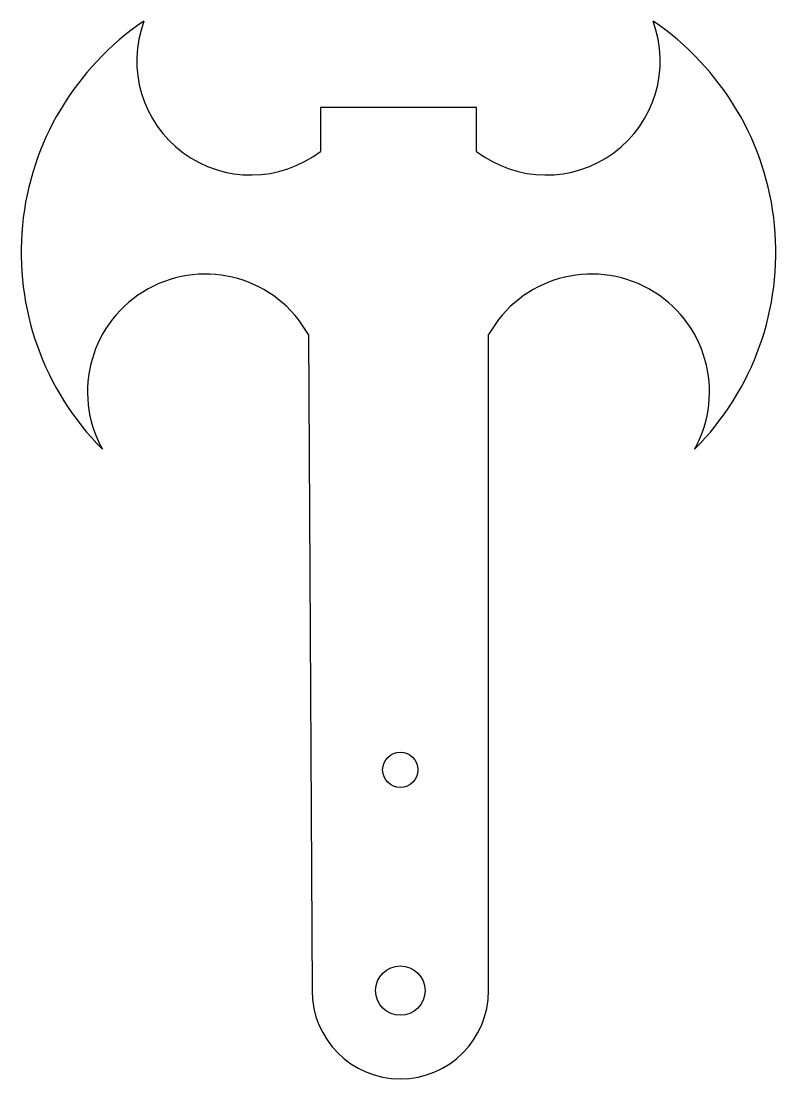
# Model space of a CAD drawing. Header units: millimetres. Extents: x 23.7 to 66.5, y -20.8 to 39.1.
import ezdxf

# ---------------------------------------------------------------- set-up
doc = ezdxf.new("R2010")
doc.units = ezdxf.units.MM
doc.layers.get('0').update_dxf_attribs({"true_color": 0xffffff})

msp = doc.modelspace()

# ---------------------------------------------------------------- linework, layer by layer
at = {"color": 7, "linetype": 'Continuous', "lineweight": 25, "true_color": 0xffffff}
for p, q in [((49.524, 34.244), (40.682, 34.244)), ((40.682, 34.244), (40.682, 31.763)), ((49.524, 31.763), (49.524, 34.244)), ((40, 21.384), (40.206, -15.762)), ((50.206, -15.762), (50.206, 21.384))]:
    msp.add_line(p, q, dxfattribs=at)
for centre, radius in [((45.206, -3.262), 1), ((45.206, -15.762), 1.4)]:
    msp.add_circle(centre, radius, dxfattribs=at)
for centre, radius, start, end in [((39.539, 26.043), 15.805, 124.05305, 224.84769), ((36.745, 36.885), 6.46, 159.59652, 307.55227), ((53.461, 36.885), 6.46, 232.44773, 20.40348), ((50.667, 26.043), 15.805, 315.15231, 55.94695), ((34.167, 18.14), 6.674, 29.07655, 209.07655), ((56.039, 18.14), 6.674, 330.92345, 150.92345), ((45.206, -15.762), 5, 180.00002, 359.99998)]:
    msp.add_arc(centre, radius, start, end, dxfattribs=at)

doc.saveas('drawing.dxf')
